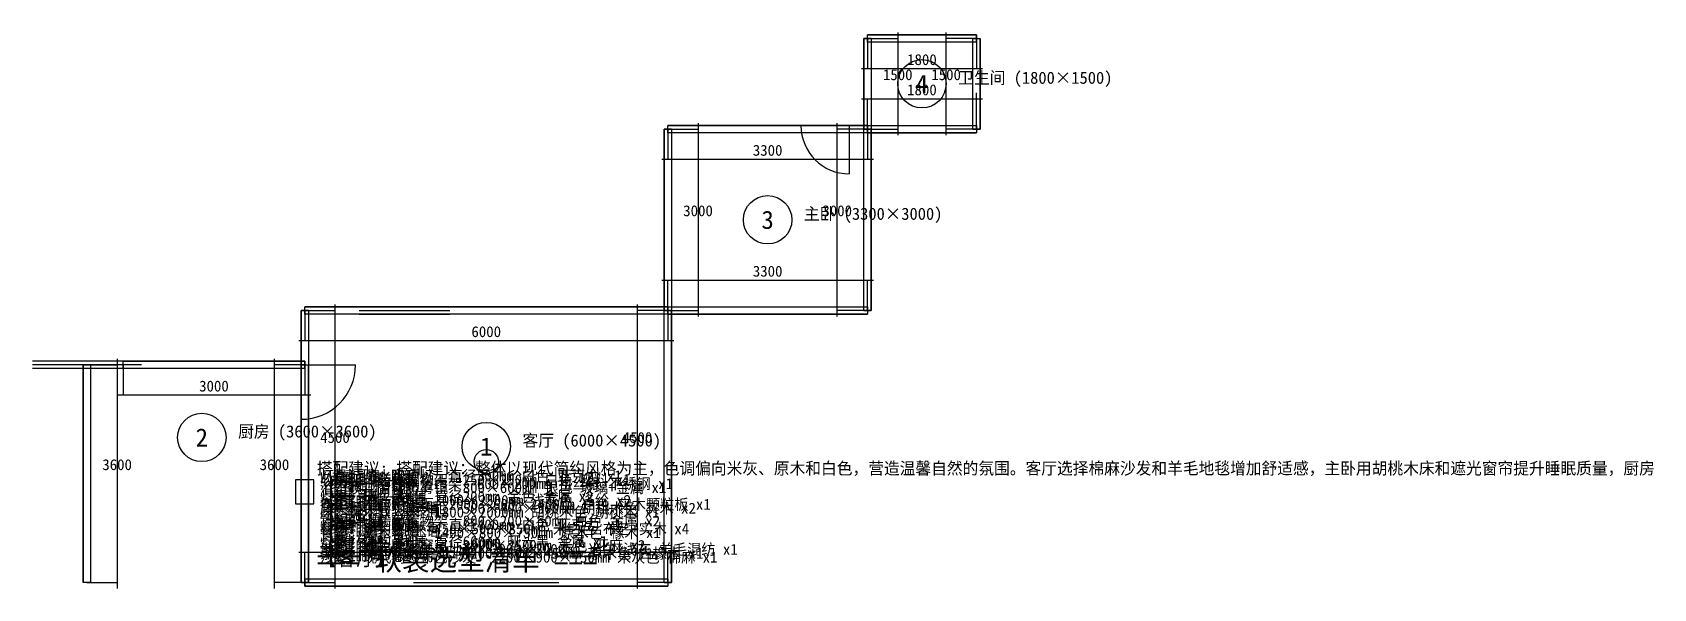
# Model space of a CAD drawing. Header units: metres. Extents: x -4500 to 22291, y -100 to 9100.
import ezdxf
from ezdxf.enums import TextEntityAlignment as Align

# ---------------------------------------------------------------- set-up
doc = ezdxf.new("R2010")
doc.units = ezdxf.units.M
for name, color, linetype in [('原始结构-墙体', 7, 'Continuous'), ('原始结构-墙填充', 7, 'Continuous'), ('原始结构-尺寸标注', 7, 'Continuous'), ('原始结构-房间标号', 7, 'Continuous'), ('原始结构-柱', 7, 'Continuous'), ('原始结构-梁', 7, 'Continuous'), ('原始结构-窗', 7, 'Continuous'), ('原始结构-门', 7, 'Continuous'), ('深化-软装标注', 7, 'Continuous'), ('深化-软装清单', 7, 'Continuous')]:
    doc.layers.add(name, color=color, linetype=linetype)

msp = doc.modelspace()

# ---------------------------------------------------------------- linework, layer by layer
at = {"layer": '原始结构-墙体'}
for p, q in [((9240, 9000), (9240, 7500)), ((9360, 9000), (9240, 9000)), ((11100, 9060), (9300, 9060)), ((9300, 8940), (9300, 9060)), ((11100, 8940), (9300, 8940)), ((9360, 9000), (9360, 7500)), ((11040, 7500), (11040, 9000)), ((11040, 9000), (11160, 9000)), ((11100, 8940), (11100, 9060)), ((11160, 7500), (11160, 9000)), ((9300, 7560), (6000, 7560)), ((6000, 7440), (6000, 7560)), ((9300, 7440), (9300, 7560)), ((9300, 7560), (11100, 7560)), ((9300, 7560), (9300, 7440)), ((11100, 7560), (11100, 7440)), ((5940, 7500), (5940, 4500)), ((6060, 7500), (5940, 7500)), ((9300, 7440), (6000, 7440)), ((6060, 7500), (6060, 4500)), ((9240, 4500), (9240, 7500)), ((9240, 7500), (9360, 7500)), ((9360, 7500), (9240, 7500)), ((9300, 7440), (11100, 7440)), ((9360, 4500), (9360, 7500)), ((11040, 7500), (11160, 7500)), ((6000, 4560), (0, 4560)), ((0, 4440), (0, 4560)), ((6000, 4440), (6000, 4560)), ((6000, 4560), (9300, 4560)), ((6000, 4560), (6000, 4440)), ((9300, 4560), (9300, 4440)), ((-60, 4500), (-60, 0)), ((60, 4500), (-60, 4500)), ((6000, 4440), (0, 4440)), ((60, 4500), (60, 0)), ((5940, 0), (5940, 4500)), ((5940, 4500), (6060, 4500)), ((6060, 4500), (5940, 4500)), ((6000, 4440), (9300, 4440)), ((6060, 0), (6060, 4500)), ((9240, 4500), (9360, 4500)), ((-3660, 3600), (-3660, 0)), ((-3540, 3600), (-3660, 3600)), ((-3540, 3600), (-3540, 0)), ((0, 3660), (-3000, 3660)), ((-3000, 3540), (-3000, 3660)), ((0, 3540), (-3000, 3540)), ((-60, 0), (-60, 3600)), ((-60, 3600), (60, 3600)), ((0, 3540), (0, 3660)), ((60, 0), (60, 3600)), ((-3540, 0), (-3660, 0)), ((60, 0), (-60, 0)), ((-60, 0), (60, 0)), ((0, 60), (6000, 60)), ((0, 60), (0, -60)), ((5940, 0), (6060, 0)), ((6000, 60), (6000, -60)), ((0, -60), (6000, -60))]:
    msp.add_line(p, q, dxfattribs=at)
at = {"layer": '原始结构-墙填充'}
for points in [[(9360, 9000), (9360, 7500), (9240, 7500), (9240, 9000)], [(11100, 8940), (9300, 8940), (9300, 9060), (11100, 9060)], [(11040, 7500), (11040, 9000), (11160, 9000), (11160, 7500)], [(9300, 7440), (6000, 7440), (6000, 7560), (9300, 7560)], [(9300, 7560), (11100, 7560), (11100, 7440), (9300, 7440)], [(6060, 7500), (6060, 4500), (5940, 4500), (5940, 7500)], [(9240, 4500), (9240, 7500), (9360, 7500), (9360, 4500)], [(6000, 4440), (0, 4440), (0, 4560), (6000, 4560)], [(6000, 4560), (9300, 4560), (9300, 4440), (6000, 4440)], [(60, 4500), (60, 0), (-60, 0), (-60, 4500)], [(5940, 0), (5940, 4500), (6060, 4500), (6060, 0)], [(-3540, 3600), (-3540, 0), (-3660, 0), (-3660, 3600)], [(0, 3540), (-3000, 3540), (-3000, 3660), (0, 3660)], [(-60, 0), (-60, 3600), (60, 3600), (60, 0)], [(0, 60), (6000, 60), (6000, -60), (0, -60)]]:
    msp.add_lwpolyline(points, close=True, dxfattribs=at)
at = {"layer": '原始结构-尺寸标注'}
for p, q in [((9300, 9000), (9300, 8500)), ((9300, 9000), (9800, 9000)), ((9800, 9100), (9800, 8900)), ((9800, 9000), (9800, 7500)), ((10600, 8900), (10600, 9100)), ((11100, 9000), (10600, 9000)), ((10600, 7500), (10600, 9000)), ((11100, 9000), (11100, 8500)), ((9400, 8500), (9200, 8500)), ((11100, 8500), (9300, 8500)), ((11200, 8500), (11000, 8500)), ((9200, 8000), (9400, 8000)), ((9300, 7500), (9300, 8000)), ((9300, 8000), (11100, 8000)), ((11000, 8000), (11200, 8000)), ((11100, 7500), (11100, 8000)), ((6500, 7600), (6500, 7400)), ((8800, 7400), (8800, 7600)), ((9800, 7600), (9800, 7400)), ((10600, 7400), (10600, 7600)), ((6000, 7500), (6000, 7000)), ((6000, 7500), (6500, 7500)), ((6500, 7500), (6500, 4500)), ((9300, 7500), (8800, 7500)), ((8800, 4500), (8800, 7500)), ((9300, 7500), (9300, 7000)), ((9300, 7500), (9800, 7500)), ((11100, 7500), (10600, 7500)), ((6100, 7000), (5900, 7000)), ((9300, 7000), (6000, 7000)), ((9400, 7000), (9200, 7000)), ((5900, 5000), (6100, 5000)), ((6000, 4500), (6000, 5000)), ((6000, 5000), (9300, 5000)), ((9200, 5000), (9400, 5000)), ((9300, 4500), (9300, 5000)), ((500, 4600), (500, 4400)), ((5500, 4400), (5500, 4600)), ((6500, 4600), (6500, 4400)), ((8800, 4400), (8800, 4600)), ((0, 4500), (0, 4000)), ((0, 4500), (500, 4500)), ((500, 4500), (500, 0)), ((6000, 4500), (5500, 4500)), ((5500, 0), (5500, 4500)), ((6000, 4500), (6000, 4000)), ((6000, 4500), (6500, 4500)), ((9300, 4500), (8800, 4500)), ((100, 4000), (-100, 4000)), ((6000, 4000), (0, 4000)), ((6100, 4000), (5900, 4000)), ((-3600, 3600), (-3100, 3600)), ((-3100, 3700), (-3100, 3500)), ((-3100, 3600), (-3100, 0)), ((-3000, 3600), (-3000, 3100)), ((-500, 3500), (-500, 3700)), ((0, 3600), (-500, 3600)), ((-500, 0), (-500, 3600)), ((0, 3600), (0, 3100)), ((-2900, 3100), (-3100, 3100)), ((0, 3100), (-3000, 3100)), ((100, 3100), (-100, 3100)), ((-100, 500), (100, 500)), ((0, 0), (0, 500)), ((0, 500), (6000, 500)), ((5900, 500), (6100, 500)), ((6000, 0), (6000, 500)), ((-3600, 0), (-3100, 0)), ((-3100, 100), (-3100, -100)), ((-500, -100), (-500, 100)), ((0, 0), (-500, 0)), ((0, 0), (500, 0)), ((500, 100), (500, -100)), ((5500, -100), (5500, 100)), ((6000, 0), (5500, 0))]:
    msp.add_line(p, q, dxfattribs=at)
at = {"layer": '原始结构-房间标号'}
for centre in [(10200, 8250), (7650, 6000), (-1700, 2400), (3000, 2250)]:
    msp.add_circle(centre, 400, dxfattribs=at)
at = {"layer": '原始结构-柱'}
msp.add_circle((3000, 2000), 200, dxfattribs=at)
at = {"layer": '原始结构-梁'}
msp.add_lwpolyline([(-150, 1300), (150, 1300), (150, 1700), (-150, 1700)], close=True, dxfattribs=at)
at = {"layer": '原始结构-窗'}
for p, q in [((11040, 7500), (11040, 8100)), ((11100, 7500), (11100, 8100)), ((11160, 7500), (11160, 8100)), ((900, 4560), (2400, 4560)), ((900, 4500), (2400, 4500)), ((900, 4440), (2400, 4440)), ((-2700, 3660), (-4500, 3660)), ((-2700, 3600), (-4500, 3600)), ((-2700, 3540), (-4500, 3540)), ((1800, 60), (4200, 60)), ((1800, 0), (4200, 0)), ((1800, -60), (4200, -60))]:
    msp.add_line(p, q, dxfattribs=at)
at = {"layer": '原始结构-门'}
for p, q in [((9000, 7560), (9000, 6760)), ((-60, 3600), (840, 3600))]:
    msp.add_line(p, q, dxfattribs=at)
for centre, radius, start, end in [((9000, 7560), 800, -180, -90), ((-60, 3600), 900, -90, 0)]:
    msp.add_arc(centre, radius, start, end, dxfattribs=at)

# ---------------------------------------------------------------- texts
at = {"layer": '原始结构-尺寸标注'}
for s, p in [('1800', (10200, 8560)), ('1500', (9800, 8310)), ('1500', (10600, 8310)), ('1800', (10200, 8060)), ('3300', (7650, 7060)), ('3000', (6500, 6060)), ('3000', (8800, 6060)), ('3300', (7650, 5060)), ('6000', (3000, 4060)), ('3000', (-1500, 3160)), ('4500', (500, 2310)), ('4500', (5500, 2310)), ('3600', (-3100, 1860)), ('3600', (-500, 1860)), ('6000', (3000, 560))]:
    msp.add_text(s, height=180, dxfattribs=at).set_placement(p, align=Align.CENTER)
at = {"layer": '原始结构-房间标号'}
for s, p in [('4', (10200, 8100)), ('3', (7650, 5850)), ('2', (-1700, 2250)), ('1', (3000, 2100))]:
    msp.add_text(s, height=300, dxfattribs=at).set_placement(p, align=Align.CENTER)
for s, p in [('卫生间 (1800×1500)', (10800, 8250)), ('主卧 (3300×3000)', (8250, 6000)), ('厨房 (3600×3600)', (-1100, 2400)), ('客厅 (6000×4500)', (3600, 2250))]:
    msp.add_text(s, height=200, dxfattribs=at).set_placement(p)
at = {"layer": '深化-软装标注'}
for s, height, p in [('灯具: 防水吸顶灯  直径300mm 白色 亚克力 x1', 180, (250, 1675)), ('  参考品牌：欧普', 150, (250, 1710)), ('浴巾架: 不锈钢浴巾架  600×200mm 拉丝银 不锈钢 x1', 180, (250, 1545)), ('浴室镜: 智能防雾镜  800×600mm 银色 玻璃+金属 x1', 180, (250, 1480)), ('收纳架: 转角置物架  250×250mm 白色 塑料 x1', 180, (250, 1610)), ('  参考品牌：宜家', 150, (250, 1645)), ('  参考品牌：九牧', 150, (250, 1580)), ('  参考品牌：箭牌', 150, (250, 1515)), ('床头柜: 简约床头柜  500×400×500mm 胡桃木色 实木 x2', 180, (250, 1140)), ('衣柜: 推拉门衣柜  2000×600×2400mm 白色 实木颗粒板 x1', 180, (250, 1205)), ('灯具: 床头吊灯  直径200mm 金色 金属 x2', 180, (250, 1335)), ('窗帘: 遮光窗帘  3000×2500mm 浅灰色 涤纶 x2', 180, (250, 1270)), ('  参考品牌：飞利浦', 150, (250, 1370)), ('  参考品牌：摩力克', 150, (250, 1305)), ('  参考品牌：索菲亚', 150, (250, 1240)), ('  参考品牌：北欧表情', 150, (250, 1175)), ('床: 实木双人床  1800×2000mm 胡桃木色 胡桃木 x1', 180, (250, 1075)), ('灯具: 简约吸顶灯  直径400mm 白色 亚克力 x1', 180, (250, 865)), ('置物架: 墙面置物架  800×200×50mm 白色 金属 x2', 180, (250, 930)), ('  参考品牌：北欧表情', 150, (250, 1110)), ('  参考品牌：宜家', 150, (250, 965)), ('  参考品牌：欧普', 150, (250, 900)), ('餐椅: 简约餐椅  450×500×850mm 米白色 布艺+实木 x4', 180, (250, 800)), ('餐桌: 实木餐桌  1400×800×750mm 原木色 橡木 x1', 180, (250, 735)), ('  参考品牌：源氏木语', 150, (250, 835)), ('  参考品牌：源氏木语', 150, (250, 770)), ('地毯: 几何图案羊毛地毯  2000×3000mm 米白+浅灰 羊毛混纺 x1', 180, (250, 460)), ('茶几: 简约实木茶几  1200×600×450mm 原木色 白橡木 x1', 180, (250, 395)), ('沙发: 现代简约布艺沙发  2200×900×750mm 米灰色 棉麻 x1', 180, (250, 330)), ('灯具: 简约吊灯  直径600mm 哑光黑 金属 x1', 180, (250, 590)), ('窗帘: 纯色亚麻窗帘  3000×2500mm 米色 亚麻 x2', 180, (250, 525)), ('  参考品牌：飞利浦', 150, (250, 625)), ('  参考品牌：摩力克', 150, (250, 560)), ('  参考品牌：宜家', 150, (250, 495)), ('  参考品牌：造作', 150, (250, 430)), ('  参考品牌：北欧风情', 150, (250, 365))]:
    msp.add_text(s, height=height, dxfattribs=at).set_placement(p)
at = {"layer": '深化-软装清单'}
for s, height, p in [('搭配建议: 搭配建议：整体以现代简约风格为主，色调偏向米灰、原木和白色，营造温馨自然的氛围。客厅选择棉麻沙发和羊毛地毯增加舒适感，主卧用胡桃木床和遮光窗帘提升睡眠质量，厨房', 200, (200, 1790)), ('【卫生间】', 250, (200, 1430)), ('【主卧】', 250, (200, 1025)), ('【厨房】', 250, (200, 685)), ('=== 软装选型清单 ===', 350, (200, 200)), ('【客厅】', 250, (200, 280))]:
    msp.add_text(s, height=height, dxfattribs=at).set_placement(p)

doc.saveas('drawing.dxf')
